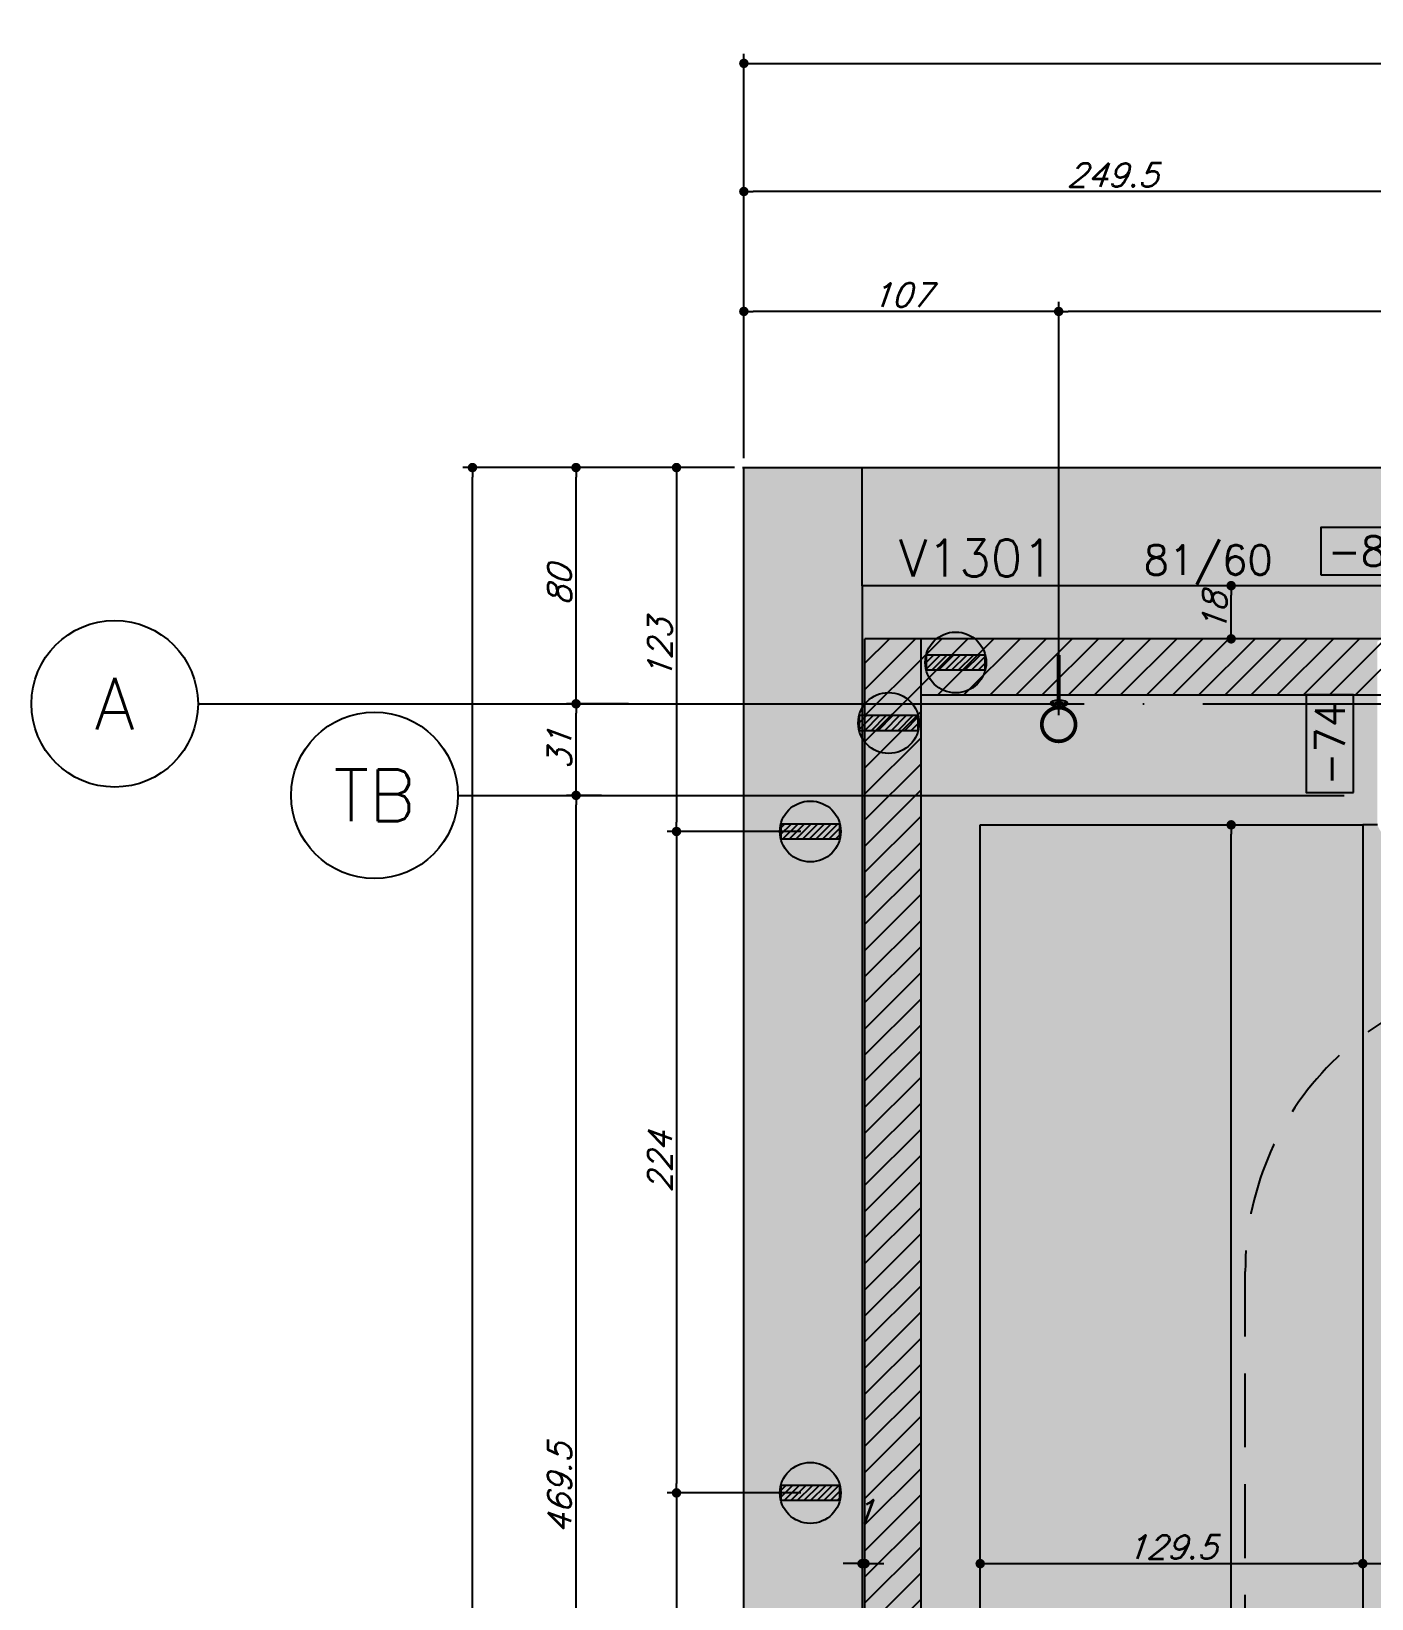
# Model space of a CAD drawing. Extents: x -5051 to 5519, y -2218 to 2282.
# Drawn here: x -3791 to -3337, y 1071 to 1602 of the extents above; entities that cross this region are included whole.
import ezdxf
from ezdxf.enums import TextEntityAlignment as Align

# ---------------------------------------------------------------- set-up
doc = ezdxf.new("R2010")
doc.units = 0
doc.header["$LTSCALE"] = 50
doc.header["$MEASUREMENT"] = 0
doc.linetypes.add('DASHED', pattern=[0.75, 0.5, -0.25])
doc.linetypes.add('EIXO', pattern=[6.8, 6, -0.4, 0, -0.4])
doc.layers.get('0').update_dxf_attribs({"linetype": 'CONTINUOUS'})
doc.layers.get('DEFPOINTS').update_dxf_attribs({"linetype": 'CONTINUOUS'})
for name, color, linetype in [('71', 6, 'CONTINUOUS'), ('F-ARM', 6, 'CONTINUOUS'), ('F-COTAS', 106, 'CONTINUOUS'), ('F-COTAS ANCORAGEM', 106, 'CONTINUOUS'), ('F-DESNIVEL-8', 11, 'CONTINUOUS'), ('F-EIXO', 12, 'EIXO'), ('F-GANCHOS', 4, 'CONTINUOUS'), ('F-LAJES', 3, 'CONTINUOUS'), ('F-TEXTO', 6, 'CONTINUOUS'), ('F-VIGAS', 3, 'CONTINUOUS'), ('F-VIGAS-DIM', 2, 'CONTINUOUS'), ('F-VIGAS-NOME', 4, 'CONTINUOUS')]:
    doc.layers.add(name, color=color, linetype=linetype)
doc.layers.add('F-DESNIVEL-6', color=7, linetype='CONTINUOUS', true_color=0xffdebd)
doc.styles.add('CP-TEXT-INCL', font='simplex.shx', dxfattribs={"oblique": 20})
doc.styles.add('MCP', font='simplex.shx')
doc.styles.add('ROMANS', font='simplex.shx')
doc.dimstyles.new('CP-COTAS-50', dxfattribs={"dimscale": 0.64, "dimtxt": 12.5, "dimasz": 5, "dimexe": 5, "dimexo": 5, "dimgap": 2.5, "dimtad": 1, "dimdec": 1, "dimdsep": 46, "dimtxsty": 'CP-TEXT-INCL', "dimblk1": 'DOT', "dimblk2": 'DOT', "dimsah": 1, "dimcen": 9, "dimclrd": 256, "dimclre": 256, "dimclrt": 256, "dimadec": 0, "dimazin": 0, "dimtfac": 1, "dimtdec": 1, "dimtmove": 2, "dimatfit": 3, "dimldrblk": 'DOT', "dimfxl": 5, "dimtolj": 1, "dimarcsym": 0})

# ---------------------------------------------------------------- blocks, each defined once
blk = doc.blocks.new('*U3')
at = {"layer": 'F-EIXO'}
blk.add_line((0, 0), (7197, 0), dxfattribs=at)
at = {"layer": 'F-EIXO', "color": 2, "linetype": 'Continuous'}
blk.add_circle((-28.2072, 0), 28.2072, dxfattribs=at)
at = {"layer": 'F-TEXTO', "style": 'ROMANS'}
blk.add_attdef('EIXO', text='', height=17.5, dxfattribs=at).set_placement((-28.2072, 0), align=Align.MIDDLE_CENTER)
blk = doc.blocks.new('*U4')
at = {"layer": 'F-EIXO'}
blk.add_line((0, 0), (7285, 0), dxfattribs=at)
at = {"layer": 'F-EIXO', "color": 2, "linetype": 'Continuous'}
blk.add_circle((-28.2072, 0), 28.2072, dxfattribs=at)
at = {"layer": 'F-TEXTO', "style": 'ROMANS'}
blk.add_attdef('EIXO', text='', height=17.5, dxfattribs=at).set_placement((-28.2072, 0), align=Align.MIDDLE_CENTER)
blk = doc.blocks.new('*U12')
at = {"layer": 'F-VIGAS-DIM', "color": 1}
blk.add_lwpolyline([(0, 0), (33, 0), (33, 16), (0, 16)], close=True, dxfattribs=at)
at = {"layer": 'F-VIGAS-DIM', "style": 'MCP'}
blk.add_attdef('DIM', text='', height=10, dxfattribs=at).set_placement((16.5, 8), align=Align.MIDDLE_CENTER)
blk = doc.blocks.new('_DOT')
at = {"color": 0, "linetype": 'ByBlock'}
blk.add_line((-0.5, 0), (-1, 0), dxfattribs=at)
at = {"color": 0, "linetype": 'ByBlock', "const_width": 0.5}
blk.add_lwpolyline([(-0.25, 0, 1), (0.25, 0, 1)], format="xyb", close=True, dxfattribs=at)
blk = doc.blocks.new('*D106')
at = {"layer": 'DEFPOINTS', "color": 0, "linetype": 'Continuous', "transparency": 16777216}
for p in [(-3384.55, 1333.5), (-3384.55, 1333.5), (-3384.55, 399)]:
    blk.add_point(p, dxfattribs=at)
at = {"layer": 'F-COTAS', "linetype": 'Continuous', "lineweight": -2, "transparency": 16777216}
blk.add_line((-3384.55, 402.2), (-3384.55, 1330.3), dxfattribs=at)
at = {"layer": 'F-COTAS', "linetype": 'Continuous', "lineweight": -2, "transparency": 16777216, "xscale": 3.2, "yscale": 3.2, "zscale": 3.2}
for p, rotation in [((-3384.55, 1333.5), 90), ((-3384.55, 399), 270)]:
    blk.add_blockref('_DOT', p, dxfattribs=dict(at, rotation=rotation))
at = {"layer": 'F-COTAS', "linetype": 'Continuous', "transparency": 16777216, "insert": (-3390.15, 866.25), "char_height": 8, "attachment_point": 5, "rotation": 90, "style": 'CP-TEXT-INCL'}
blk.add_mtext('\\A1;934.5', dxfattribs=at)
blk = doc.blocks.new('*D107')
at = {"layer": 'DEFPOINTS', "color": 0, "linetype": 'Continuous', "transparency": 16777216}
for p in [(-3384.55, 1414.5), (-3384.55, 1414.5), (-3384.55, 1396.5)]:
    blk.add_point(p, dxfattribs=at)
at = {"layer": 'F-COTAS', "linetype": 'Continuous', "lineweight": -2, "transparency": 16777216}
blk.add_line((-3384.55, 1399.7), (-3384.55, 1411.3), dxfattribs=at)
at = {"layer": 'F-COTAS', "linetype": 'Continuous', "lineweight": -2, "transparency": 16777216, "xscale": 3.2, "yscale": 3.2, "zscale": 3.2}
for p, rotation in [((-3384.55, 1414.5), 90), ((-3384.55, 1396.5), 270)]:
    blk.add_blockref('_DOT', p, dxfattribs=dict(at, rotation=rotation))
at = {"layer": 'F-COTAS', "linetype": 'Continuous', "transparency": 16777216, "insert": (-3390.15, 1405.5), "char_height": 8, "attachment_point": 5, "rotation": 90, "style": 'CP-TEXT-INCL'}
blk.add_mtext('\\A1;18', dxfattribs=at)
blk = doc.blocks.new('*D143')
at = {"layer": 'DEFPOINTS', "color": 0, "linetype": 'Continuous', "transparency": 16777216}
for p in [(-3509.5, 1083.32), (-3508.5, 1083.32), (-3508.5, 1083.32)]:
    blk.add_point(p, dxfattribs=at)
at = {"layer": 'F-COTAS', "linetype": 'Continuous', "lineweight": -2, "transparency": 16777216}
for p, q in [((-3512.7, 1083.32), (-3515.9, 1083.32)), ((-3509.5, 1083.32), (-3508.5, 1083.32)), ((-3505.3, 1083.32), (-3502.1, 1083.32))]:
    blk.add_line(p, q, dxfattribs=at)
at = {"layer": 'F-COTAS', "linetype": 'Continuous', "lineweight": -2, "transparency": 16777216, "xscale": 3.2, "yscale": 3.2, "zscale": 3.2}
blk.add_blockref('_DOT', (-3509.5, 1083.32), dxfattribs=at)
at = {"layer": 'F-COTAS', "linetype": 'Continuous', "lineweight": -2, "transparency": 16777216, "xscale": 3.2, "yscale": 3.2, "zscale": 3.2, "rotation": 180}
blk.add_blockref('_DOT', (-3508.5, 1083.32), dxfattribs=at)
at = {"layer": 'F-COTAS', "linetype": 'Continuous', "transparency": 16777216, "insert": (-3509, 1100.92), "char_height": 8, "attachment_point": 5, "style": 'CP-TEXT-INCL'}
blk.add_mtext('\\A1;1', dxfattribs=at)
blk = doc.blocks.new('*D144')
at = {"layer": 'DEFPOINTS', "color": 0, "linetype": 'Continuous', "transparency": 16777216}
for p in [(-3469.5, 1083.32), (-3340, 1083.32), (-3340, 1083.32)]:
    blk.add_point(p, dxfattribs=at)
at = {"layer": 'F-COTAS', "linetype": 'Continuous', "lineweight": -2, "transparency": 16777216}
blk.add_line((-3466.3, 1083.32), (-3343.2, 1083.32), dxfattribs=at)
at = {"layer": 'F-COTAS', "linetype": 'Continuous', "lineweight": -2, "transparency": 16777216, "xscale": 3.2, "yscale": 3.2, "zscale": 3.2, "rotation": 180}
blk.add_blockref('_DOT', (-3469.5, 1083.32), dxfattribs=at)
at = {"layer": 'F-COTAS', "linetype": 'Continuous', "lineweight": -2, "transparency": 16777216, "xscale": 3.2, "yscale": 3.2, "zscale": 3.2}
blk.add_blockref('_DOT', (-3340, 1083.32), dxfattribs=at)
at = {"layer": 'F-COTAS', "linetype": 'Continuous', "transparency": 16777216, "insert": (-3404.75, 1088.92), "char_height": 8, "attachment_point": 5, "style": 'CP-TEXT-INCL'}
blk.add_mtext('\\A1;129.5', dxfattribs=at)
blk = doc.blocks.new('*D145')
at = {"layer": 'DEFPOINTS', "color": 0, "linetype": 'Continuous', "transparency": 16777216}
for p in [(-3340, 1083.32), (-3260, 1083.32), (-3260, 1083.32)]:
    blk.add_point(p, dxfattribs=at)
at = {"layer": 'F-COTAS', "linetype": 'Continuous', "lineweight": -2, "transparency": 16777216}
blk.add_line((-3336.8, 1083.32), (-3263.2, 1083.32), dxfattribs=at)
at = {"layer": 'F-COTAS', "linetype": 'Continuous', "lineweight": -2, "transparency": 16777216, "xscale": 3.2, "yscale": 3.2, "zscale": 3.2, "rotation": 180}
blk.add_blockref('_DOT', (-3340, 1083.32), dxfattribs=at)
at = {"layer": 'F-COTAS', "linetype": 'Continuous', "lineweight": -2, "transparency": 16777216, "xscale": 3.2, "yscale": 3.2, "zscale": 3.2}
blk.add_blockref('_DOT', (-3260, 1083.32), dxfattribs=at)
at = {"layer": 'F-COTAS', "linetype": 'Continuous', "transparency": 16777216, "insert": (-3300, 1088.92), "char_height": 8, "attachment_point": 5, "style": 'CP-TEXT-INCL'}
blk.add_mtext('\\A1;80', dxfattribs=at)
blk = doc.blocks.new('PONTO ANCORAGEM_EST')
at = {"layer": 'F-ARM'}
h = blk.add_hatch(dxfattribs=at)
h.set_pattern_fill('ANSI31', color=2, scale=0.5)
h.set_pattern_definition([(45, (0, 0), (-1.122532, 1.122532), [])])
h.paths.add_polyline_path([(-1159.55, 5937.09), (-1179.55, 5937.09), (-1179.55, 5932.09), (-1159.55, 5932.09)])
at = {"layer": 'F-ARM', "color": 3, "elevation": 0}
blk.add_lwpolyline([(-1179.55, 5932.09), (-1159.55, 5932.09), (-1159.55, 5937.09), (-1179.55, 5937.09)], close=True, dxfattribs=at)
at = {"layer": 'F-ARM', "color": 3}
blk.add_circle((-1169.55, 5934.59, 0), 10.31, dxfattribs=at)
blk = doc.blocks.new('PB-ANC_VISTA')
at = {"layer": 'F-GANCHOS'}
h = blk.add_hatch(color=256, dxfattribs=at)
edge = h.paths.add_edge_path()
edge.add_ellipse((0, 0.0049), major_axis=(-0.0142, 0), ratio=0.343552, start_angle=152.7965, end_angle=253.9579, ccw=False)
edge.add_spline(control_points=[(0.0126, 0.0027), (0.0118, 0.0035), (0.0109, 0.0039), (0.0094, 0.0046), (0.0089, 0.0048), (0.0084, 0.0049)], knot_values=[3.709013, 3.709013, 3.709013, 3.709013, 3.826962, 3.826962, 3.975536, 3.975536, 3.975536, 3.975536], degree=3, periodic=0)
edge.add_spline(control_points=[(0.0084, 0.0049), (0.0083, 0.005), (0.0082, 0.005), (0.0075, 0.0052), (0.0068, 0.0054), (0.0054, 0.0056), (0.0046, 0.0057), (0.0025, 0.006), (0.001, 0.006), (-0.0019, 0.006), (-0.0033, 0.0059), (-0.006, 0.0055), (-0.0072, 0.0053), (-0.0083, 0.005), (-0.0084, 0.0049), (-0.0084, 0.0049)], knot_values=[3.975536, 3.975536, 3.975536, 3.975536, 4.020815, 4.020815, 4.214669, 4.214669, 4.408523, 4.408523, 4.746248, 4.746248, 5.083972, 5.083972, 5.421697, 5.421697, 5.450325, 5.450325, 5.450325, 5.450325], degree=3, periodic=0)
edge.add_spline(control_points=[(-0.0084, 0.0049), (-0.009, 0.0047), (-0.0094, 0.0046), (-0.0101, 0.0043), (-0.0109, 0.004), (-0.0119, 0.0031), (-0.0123, 0.0028), (-0.0125, 0.0026)], knot_values=[5.450325, 5.450325, 5.450325, 5.450325, 5.63804, 5.63804, 5.767465, 5.767465, 5.83324, 5.83324, 5.83324, 5.83324], degree=3, periodic=0)
edge.add_ellipse((0, 0.0049), major_axis=(-0.0142, 0), ratio=0.343552, start_angle=286.0421, end_angle=388.2135, ccw=False)
edge.add_arc((0, 0.0406), 0.0312, 262.7795, 270)
edge.add_arc((0, 0.0406), 0.0312, 270, 277.2205)
edge = h.paths.add_edge_path()
edge.add_spline(control_points=[(-0.0084, 0.0049), (-0.0081, 0.0048), (-0.0077, 0.0047), (-0.0062, 0.0044), (-0.0049, 0.0042), (-0.0022, 0.0039), (-0.0008, 0.0039), (0.0023, 0.0039), (0.0039, 0.004), (0.0065, 0.0044), (0.0076, 0.0047), (0.0084, 0.0049)], knot_values=[0.872578, 0.872578, 0.872578, 0.872578, 0.983497, 0.983497, 1.300773, 1.300773, 1.618048, 1.618048, 1.991026, 1.991026, 2.268927, 2.268927, 2.268927, 2.268927], degree=3, periodic=0)
edge.add_spline(control_points=[(0.0084, 0.0049), (0.0089, 0.0048), (0.0094, 0.0046), (0.0109, 0.0039), (0.0118, 0.0035), (0.0126, 0.0027)], knot_values=[3.709013, 3.709013, 3.709013, 3.709013, 3.857587, 3.857587, 3.975536, 3.975536, 3.975536, 3.975536], degree=3, periodic=0)
edge.add_ellipse((0, 0.0049), major_axis=(-0.0142, 0), ratio=0.343552, start_angle=28.2135, end_angle=152.7965, ccw=False)
edge.add_spline(control_points=[(-0.0125, 0.0026), (-0.0123, 0.0028), (-0.0119, 0.0031), (-0.0109, 0.004), (-0.0101, 0.0043), (-0.0094, 0.0046), (-0.009, 0.0047), (-0.0084, 0.0049)], knot_values=[5.450325, 5.450325, 5.450325, 5.450325, 5.5161, 5.5161, 5.645525, 5.645525, 5.83324, 5.83324, 5.83324, 5.83324], degree=3, periodic=0)
blk.add_line((0.0031, 0.0093), (-0.0031, 0.0093), dxfattribs=at)
at = {"layer": 'F-GANCHOS', "const_width": 0.00625}
blk.add_lwpolyline([(-0.0005, 0.0121, -1), (-0.0005, 0.0683, -1)], format="xyb", close=True, dxfattribs=at)
blk.add_lwpolyline([(-0.0005, -0.0757), (-0.0005, 0.0098)], dxfattribs=at)
at = {"layer": 'F-GANCHOS'}
blk.add_ellipse((0, 0.0049), major_axis=(-0.0142, 0), ratio=0.343552, dxfattribs=at)
for points, knots in [([(0.0126, 0.0027), (0.0118, 0.0035), (0.0109, 0.0039), (0.0091, 0.0047), (0.0086, 0.0049), (0.0075, 0.0052), (0.0068, 0.0054), (0.0054, 0.0056), (0.0046, 0.0057), (0.0025, 0.006), (0.001, 0.006), (-0.0019, 0.006), (-0.0033, 0.0059), (-0.006, 0.0055), (-0.0072, 0.0053), (-0.0088, 0.0048), (-0.0094, 0.0046), (-0.0101, 0.0043), (-0.0109, 0.004), (-0.0119, 0.0031), (-0.0123, 0.0028), (-0.0125, 0.0026)], [3.709013, 3.709013, 3.709013, 3.709013, 3.826962, 3.826962, 4.020815, 4.020815, 4.214669, 4.214669, 4.408523, 4.408523, 4.746248, 4.746248, 5.083972, 5.083972, 5.421697, 5.421697, 5.63804, 5.63804, 5.767465, 5.767465, 5.83324, 5.83324, 5.83324, 5.83324]), ([(-0.0084, 0.0049), (-0.0081, 0.0048), (-0.0077, 0.0047), (-0.0062, 0.0044), (-0.0049, 0.0042), (-0.0022, 0.0039), (-0.0008, 0.0039), (0.0023, 0.0039), (0.0039, 0.004), (0.0065, 0.0044), (0.0076, 0.0047), (0.0084, 0.0049)], [0.872578, 0.872578, 0.872578, 0.872578, 0.983497, 0.983497, 1.300773, 1.300773, 1.618048, 1.618048, 1.991026, 1.991026, 2.268927, 2.268927, 2.268927, 2.268927])]:
    blk.add_open_spline(points, degree=3, knots=knots, dxfattribs=at)
blk = doc.blocks.new('*U407')
at = {"layer": 'F-GANCHOS', "xscale": 203.1746031736276, "yscale": 203.1746031736276, "zscale": 203.1746031736276}
blk.add_blockref('PB-ANC_VISTA', (6.25, -3.49), dxfattribs=at)
blk = doc.blocks.new('*D458')
at = {"layer": 'DEFPOINTS', "color": 0, "linetype": 'Continuous', "transparency": 16777216}
for p in [(3299.5, 1591.38), (-3549.5, 1454.5), (3299.5, 1437)]:
    blk.add_point(p, dxfattribs=at)
at = {"layer": 'F-COTAS', "linetype": 'Continuous', "lineweight": -2, "transparency": 16777216}
for p, q in [((-3549.5, 1457.7), (-3549.5, 1594.58)), ((3299.5, 1440.2), (3299.5, 1594.58)), ((-3546.3, 1591.38), (3296.3, 1591.38))]:
    blk.add_line(p, q, dxfattribs=at)
at = {"layer": 'F-COTAS', "linetype": 'Continuous', "lineweight": -2, "transparency": 16777216, "xscale": 3.2, "yscale": 3.2, "zscale": 3.2, "rotation": 180}
blk.add_blockref('_DOT', (-3549.5, 1591.38), dxfattribs=at)
at = {"layer": 'F-COTAS', "linetype": 'Continuous', "lineweight": -2, "transparency": 16777216, "xscale": 3.2, "yscale": 3.2, "zscale": 3.2}
blk.add_blockref('_DOT', (3299.5, 1591.38), dxfattribs=at)
at = {"layer": 'F-COTAS', "linetype": 'Continuous', "transparency": 16777216, "insert": (-125, 1596.98), "char_height": 8, "attachment_point": 5, "style": 'CP-TEXT-INCL'}
blk.add_mtext('\\A1;6849', dxfattribs=at)
blk = doc.blocks.new('*D413')
at = {"layer": 'DEFPOINTS', "color": 0, "linetype": 'Continuous', "transparency": 16777216}
for p in [(-3549.5, 1547.98), (-3300, 1543.98), (-3549.5, 1454.5)]:
    blk.add_point(p, dxfattribs=at)
at = {"layer": 'F-COTAS', "linetype": 'Continuous', "lineweight": -2, "transparency": 16777216}
for p, q in [((-3549.5, 1457.7), (-3549.5, 1551.18)), ((-3300, 1547.18), (-3300, 1551.18)), ((-3303.2, 1547.98), (-3546.3, 1547.98))]:
    blk.add_line(p, q, dxfattribs=at)
at = {"layer": 'F-COTAS', "linetype": 'Continuous', "lineweight": -2, "transparency": 16777216, "xscale": 3.2, "yscale": 3.2, "zscale": 3.2, "rotation": 180}
blk.add_blockref('_DOT', (-3549.5, 1547.98), dxfattribs=at)
at = {"layer": 'F-COTAS', "linetype": 'Continuous', "lineweight": -2, "transparency": 16777216, "xscale": 3.2, "yscale": 3.2, "zscale": 3.2}
blk.add_blockref('_DOT', (-3300, 1547.98), dxfattribs=at)
at = {"layer": 'F-COTAS', "linetype": 'Continuous', "transparency": 16777216, "insert": (-3424.75, 1553.58), "char_height": 8, "attachment_point": 5, "style": 'CP-TEXT-INCL'}
blk.add_mtext('\\A1;249.5', dxfattribs=at)
blk = doc.blocks.new('*D414')
at = {"layer": 'DEFPOINTS', "color": 0, "linetype": 'Continuous', "transparency": 16777216}
for p in [(-3641.38, 1454.5), (-3549.5, 1454.5), (-3549.5, -555.5)]:
    blk.add_point(p, dxfattribs=at)
at = {"layer": 'F-COTAS', "linetype": 'Continuous', "lineweight": -2, "transparency": 16777216}
for p, q in [((-3552.7, 1454.5), (-3644.58, 1454.5)), ((-3641.38, -552.3), (-3641.38, 1451.3)), ((-3552.7, -555.5), (-3644.58, -555.5))]:
    blk.add_line(p, q, dxfattribs=at)
at = {"layer": 'F-COTAS', "linetype": 'Continuous', "lineweight": -2, "transparency": 16777216, "xscale": 3.2, "yscale": 3.2, "zscale": 3.2}
for p, rotation in [((-3641.38, 1454.5), 90), ((-3641.38, -555.5), 270)]:
    blk.add_blockref('_DOT', p, dxfattribs=dict(at, rotation=rotation))
at = {"layer": 'F-COTAS', "linetype": 'Continuous', "transparency": 16777216, "insert": (-3646.98, 449.5), "char_height": 8, "attachment_point": 5, "rotation": 90, "style": 'CP-TEXT-INCL'}
blk.add_mtext('\\A1;2010', dxfattribs=at)
blk = doc.blocks.new('*D422')
at = {"layer": 'DEFPOINTS', "color": 0, "linetype": 'Continuous', "transparency": 16777216}
for p in [(-3606.31, 1343.5), (-3594.53, 1343.5), (-3585.34, 874)]:
    blk.add_point(p, dxfattribs=at)
at = {"layer": 'F-COTAS', "linetype": 'Continuous', "lineweight": -2, "transparency": 16777216}
for p, q in [((-3597.73, 1343.5), (-3609.51, 1343.5)), ((-3606.31, 877.2), (-3606.31, 1340.3)), ((-3588.54, 874), (-3609.51, 874))]:
    blk.add_line(p, q, dxfattribs=at)
at = {"layer": 'F-COTAS', "linetype": 'Continuous', "lineweight": -2, "transparency": 16777216, "xscale": 3.2, "yscale": 3.2, "zscale": 3.2}
for p, rotation in [((-3606.31, 1343.5), 90), ((-3606.31, 874), 270)]:
    blk.add_blockref('_DOT', p, dxfattribs=dict(at, rotation=rotation))
at = {"layer": 'F-COTAS', "linetype": 'Continuous', "transparency": 16777216, "insert": (-3611.91, 1108.75), "char_height": 8, "attachment_point": 5, "rotation": 90, "style": 'CP-TEXT-INCL'}
blk.add_mtext('\\A1;469.5', dxfattribs=at)
blk = doc.blocks.new('*D423')
at = {"layer": 'DEFPOINTS', "color": 0, "linetype": 'Continuous', "transparency": 16777216}
for p in [(-3606.31, 1374.5), (-3585.34, 1374.5), (-3594.53, 1343.5)]:
    blk.add_point(p, dxfattribs=at)
at = {"layer": 'F-COTAS', "linetype": 'Continuous', "lineweight": -2, "transparency": 16777216}
for p, q in [((-3588.54, 1374.5), (-3609.51, 1374.5)), ((-3606.31, 1346.7), (-3606.31, 1371.3)), ((-3597.73, 1343.5), (-3609.51, 1343.5))]:
    blk.add_line(p, q, dxfattribs=at)
at = {"layer": 'F-COTAS', "linetype": 'Continuous', "lineweight": -2, "transparency": 16777216, "xscale": 3.2, "yscale": 3.2, "zscale": 3.2}
for p, rotation in [((-3606.31, 1374.5), 90), ((-3606.31, 1343.5), 270)]:
    blk.add_blockref('_DOT', p, dxfattribs=dict(at, rotation=rotation))
at = {"layer": 'F-COTAS', "linetype": 'Continuous', "transparency": 16777216, "insert": (-3611.91, 1359), "char_height": 8, "attachment_point": 5, "rotation": 90, "style": 'CP-TEXT-INCL'}
blk.add_mtext('\\A1;31', dxfattribs=at)
blk = doc.blocks.new('*D424')
at = {"layer": 'DEFPOINTS', "color": 0, "linetype": 'Continuous', "transparency": 16777216}
for p in [(-3606.31, 1454.5), (-3549.5, 1454.5), (-3585.34, 1374.5)]:
    blk.add_point(p, dxfattribs=at)
at = {"layer": 'F-COTAS', "linetype": 'Continuous', "lineweight": -2, "transparency": 16777216}
for p, q in [((-3552.7, 1454.5), (-3609.51, 1454.5)), ((-3606.31, 1377.7), (-3606.31, 1451.3)), ((-3588.54, 1374.5), (-3609.51, 1374.5))]:
    blk.add_line(p, q, dxfattribs=at)
at = {"layer": 'F-COTAS', "linetype": 'Continuous', "lineweight": -2, "transparency": 16777216, "xscale": 3.2, "yscale": 3.2, "zscale": 3.2}
for p, rotation in [((-3606.31, 1454.5), 90), ((-3606.31, 1374.5), 270)]:
    blk.add_blockref('_DOT', p, dxfattribs=dict(at, rotation=rotation))
at = {"layer": 'F-COTAS', "linetype": 'Continuous', "transparency": 16777216, "insert": (-3611.91, 1414.5), "char_height": 8, "attachment_point": 5, "rotation": 90, "style": 'CP-TEXT-INCL'}
blk.add_mtext('\\A1;80', dxfattribs=at)
blk = doc.blocks.new('*D525')
at = {"layer": 'DEFPOINTS', "color": 0, "linetype": 'Continuous', "transparency": 16777216}
for p in [(-3442.94, 1507.38), (-3442.94, 1367.5), (-3194.94, 1367.5)]:
    blk.add_point(p, dxfattribs=at)
at = {"layer": 'F-COTAS ANCORAGEM', "linetype": 'Continuous', "lineweight": -2, "transparency": 16777216}
for p, q in [((-3442.94, 1370.7), (-3442.94, 1510.58)), ((-3198.14, 1507.38), (-3439.74, 1507.38)), ((-3194.94, 1370.7), (-3194.94, 1510.58))]:
    blk.add_line(p, q, dxfattribs=at)
at = {"layer": 'F-COTAS ANCORAGEM', "linetype": 'Continuous', "lineweight": -2, "transparency": 16777216, "xscale": 3.2, "yscale": 3.2, "zscale": 3.2, "rotation": 180}
blk.add_blockref('_DOT', (-3442.94, 1507.38), dxfattribs=at)
at = {"layer": 'F-COTAS ANCORAGEM', "linetype": 'Continuous', "lineweight": -2, "transparency": 16777216, "xscale": 3.2, "yscale": 3.2, "zscale": 3.2}
blk.add_blockref('_DOT', (-3194.94, 1507.38), dxfattribs=at)
at = {"layer": 'F-COTAS ANCORAGEM', "linetype": 'Continuous', "transparency": 16777216, "insert": (-3318.94, 1512.98), "char_height": 8, "attachment_point": 5, "style": 'CP-TEXT-INCL'}
blk.add_mtext('\\A1;248', dxfattribs=at)
blk = doc.blocks.new('*D526')
at = {"layer": 'DEFPOINTS', "color": 0, "linetype": 'Continuous', "transparency": 16777216}
for p in [(-3549.5, 1507.38), (-3549.5, 1454.5), (-3442.94, 1367.5)]:
    blk.add_point(p, dxfattribs=at)
at = {"layer": 'F-COTAS ANCORAGEM', "linetype": 'Continuous', "lineweight": -2, "transparency": 16777216}
for p, q in [((-3549.5, 1457.7), (-3549.5, 1510.58)), ((-3446.14, 1507.38), (-3546.3, 1507.38)), ((-3442.94, 1370.7), (-3442.94, 1510.58))]:
    blk.add_line(p, q, dxfattribs=at)
at = {"layer": 'F-COTAS ANCORAGEM', "linetype": 'Continuous', "lineweight": -2, "transparency": 16777216, "xscale": 3.2, "yscale": 3.2, "zscale": 3.2, "rotation": 180}
blk.add_blockref('_DOT', (-3549.5, 1507.38), dxfattribs=at)
at = {"layer": 'F-COTAS ANCORAGEM', "linetype": 'Continuous', "lineweight": -2, "transparency": 16777216, "xscale": 3.2, "yscale": 3.2, "zscale": 3.2}
blk.add_blockref('_DOT', (-3442.94, 1507.38), dxfattribs=at)
at = {"layer": 'F-COTAS ANCORAGEM', "linetype": 'Continuous', "transparency": 16777216, "insert": (-3496.22, 1512.98), "char_height": 8, "attachment_point": 5, "style": 'CP-TEXT-INCL'}
blk.add_mtext('\\A1;107', dxfattribs=at)
blk = doc.blocks.new('*D527')
at = {"layer": 'DEFPOINTS', "color": 0, "linetype": 'Continuous', "transparency": 16777216}
for p in [(-3549.5, 1454.5), (-3572.31, 1331.27), (-3527, 1331.27)]:
    blk.add_point(p, dxfattribs=at)
at = {"layer": 'F-COTAS ANCORAGEM', "linetype": 'Continuous', "lineweight": -2, "transparency": 16777216}
for p, q in [((-3552.7, 1454.5), (-3575.51, 1454.5)), ((-3572.31, 1451.3), (-3572.31, 1334.47)), ((-3530.2, 1331.27), (-3575.51, 1331.27))]:
    blk.add_line(p, q, dxfattribs=at)
at = {"layer": 'F-COTAS ANCORAGEM', "linetype": 'Continuous', "lineweight": -2, "transparency": 16777216, "xscale": 3.2, "yscale": 3.2, "zscale": 3.2}
for p, rotation in [((-3572.31, 1454.5), 90), ((-3572.31, 1331.27), 270)]:
    blk.add_blockref('_DOT', p, dxfattribs=dict(at, rotation=rotation))
at = {"layer": 'F-COTAS ANCORAGEM', "linetype": 'Continuous', "transparency": 16777216, "insert": (-3577.91, 1392.88), "char_height": 8, "attachment_point": 5, "rotation": 90, "style": 'CP-TEXT-INCL'}
blk.add_mtext('\\A1;123', dxfattribs=at)
blk = doc.blocks.new('*D528')
at = {"layer": 'DEFPOINTS', "color": 0, "linetype": 'Continuous', "transparency": 16777216}
for p in [(-3527, 1331.27), (-3572.31, 1107.27), (-3527, 1107.27)]:
    blk.add_point(p, dxfattribs=at)
at = {"layer": 'F-COTAS ANCORAGEM', "linetype": 'Continuous', "lineweight": -2, "transparency": 16777216}
for p, q in [((-3530.2, 1331.27), (-3575.51, 1331.27)), ((-3572.31, 1328.07), (-3572.31, 1110.47)), ((-3530.2, 1107.27), (-3575.51, 1107.27))]:
    blk.add_line(p, q, dxfattribs=at)
at = {"layer": 'F-COTAS ANCORAGEM', "linetype": 'Continuous', "lineweight": -2, "transparency": 16777216, "xscale": 3.2, "yscale": 3.2, "zscale": 3.2}
for p, rotation in [((-3572.31, 1331.27), 90), ((-3572.31, 1107.27), 270)]:
    blk.add_blockref('_DOT', p, dxfattribs=dict(at, rotation=rotation))
at = {"layer": 'F-COTAS ANCORAGEM', "linetype": 'Continuous', "transparency": 16777216, "insert": (-3577.91, 1219.27), "char_height": 8, "attachment_point": 5, "rotation": 90, "style": 'CP-TEXT-INCL'}
blk.add_mtext('\\A1;224', dxfattribs=at)
blk = doc.blocks.new('*D529')
at = {"layer": 'DEFPOINTS', "color": 0, "linetype": 'Continuous', "transparency": 16777216}
for p in [(-3527, 1107.27), (-3572.31, 883.27), (-3527, 883.27)]:
    blk.add_point(p, dxfattribs=at)
at = {"layer": 'F-COTAS ANCORAGEM', "linetype": 'Continuous', "lineweight": -2, "transparency": 16777216}
for p, q in [((-3530.2, 1107.27), (-3575.51, 1107.27)), ((-3572.31, 1104.07), (-3572.31, 886.47)), ((-3530.2, 883.27), (-3575.51, 883.27))]:
    blk.add_line(p, q, dxfattribs=at)
at = {"layer": 'F-COTAS ANCORAGEM', "linetype": 'Continuous', "lineweight": -2, "transparency": 16777216, "xscale": 3.2, "yscale": 3.2, "zscale": 3.2}
for p, rotation in [((-3572.31, 1107.27), 90), ((-3572.31, 883.27), 270)]:
    blk.add_blockref('_DOT', p, dxfattribs=dict(at, rotation=rotation))
at = {"layer": 'F-COTAS ANCORAGEM', "linetype": 'Continuous', "transparency": 16777216, "insert": (-3577.91, 995.27), "char_height": 8, "attachment_point": 5, "rotation": 90, "style": 'CP-TEXT-INCL'}
blk.add_mtext('\\A1;224', dxfattribs=at)

msp = doc.modelspace()

# ---------------------------------------------------------------- hatches: boundary and pattern name
at = {"layer": '71', "linetype": 'Continuous'}
h = msp.add_hatch(dxfattribs=at)
h.set_pattern_fill('ANSI31', color=1, scale=50)
h.paths.add_polyline_path([(-3489.5, 1377.5), (-3489.5, 1396.5), (-3508.5, 1396.5), (-3508.5, -435.5), (-3489.5, -435.5), (-3489.5, -416.5)])
h = msp.add_hatch(dxfattribs=at)
h.set_pattern_fill('ANSI31', color=1, scale=50)
h.paths.add_polyline_path([(-1605.8, 1396.5), (-3489.5, 1396.5), (-3489.5, 1377.5), (-1605.8, 1377.5)])

# ---------------------------------------------------------------- linework, layer by layer
at = {"color": 4, "linetype": 'DASHED'}
msp.add_lwpolyline([(-3279.785, 1282.285), (-2661.145, 1282.285, -0.4142136), (-2561.145, 1182.285), (-2561.145, 434.215, -0.4142136), (-2661.145, 334.215), (-2958.785, 334.215, -0.4142136), (-3058.785, 434.215), (-3058.785, 472.715, 0.4142136), (-3158.785, 572.715), (-3279.785, 572.715, -0.4142136), (-3379.785, 672.715), (-3379.785, 1182.285, -0.4142136)], format="xyb", close=True, dxfattribs=at)
at = {"layer": '71', "color": 2, "linetype": 'Continuous'}
for p, q in [((-3489.5, 1396.5), (-3508.5, 1396.5)), ((-3508.5, -435.5), (-3508.5, 1396.5)), ((-3489.5, 1377.5), (-3489.5, 1396.5)), ((-1605.8, 1396.5), (-3489.5, 1396.5)), ((-3489.5, 1377.5), (-1605.8, 1377.5)), ((-3489.5, -435.5), (-3489.5, 1377.5))]:
    msp.add_line(p, q, dxfattribs=at)
at = {"layer": 'F-DESNIVEL-6', "linetype": 'Continuous'}
for points in [[(-3335.1, 1333.5), (-3340, 1333.5), (-3335.1, 1333.4)], [(-3340, 1333.5), (-3260, 1197), (-3335.1, 1333.4)], [(-3340, 1333.5), (-3340, 1197), (-3260, 1197)], [(-3260, 658), (-3260, 1197), (-3340, 1197)], [(-3260, 658), (-3340, 1197), (-3340, 658)]]:
    msp.add_solid(points, dxfattribs=at)
at = {"layer": 'F-DESNIVEL-8', "linetype": 'Continuous'}
for points in [[(-3509.5, 1454.5), (-3549.5, 1454.5), (-3509.5, -555.5)], [(-3509.5, -555.5), (-3549.5, 1454.5), (-3549.5, -555.5)], [(3262.5, 1454.5), (-3509.5, 1454.5), (-3509.5, 1414.5)], [(3262.5, 1454.5), (-3509.5, 1414.5), (3262.5, 1454.5)], [(3262.5, 1454.5), (-3509.5, 1414.5), (-3300, 1414.5)], [(-3509.5, 1454.5), (-3509.5, -555.5), (-3509.5, 1454.5)], [(-3509.5, 1454.5), (-3509.5, -555.5), (-3509.5, -515.5)], [(-3509.5, 1454.5), (-3509.5, -515.5), (-3509.5, 1454.5)], [(-3509.5, 1454.5), (-3509.5, -515.5), (-3509.5, 359)], [(-3509.5, 1454.5), (-3509.5, 359), (-3509.5, 1454.5)], [(-3509.5, 1454.5), (-3509.5, 359), (-3509.5, 1414.5)], [(-3509.5, 1454.5), (-3509.5, 1414.5), (-3509.5, 1454.5)], [(-3469.5, 359), (-3469.5, 1333.5), (-3509.5, 1414.5)], [(-3469.5, 359), (-3509.5, 1414.5), (-3509.5, 359)], [(-3300, 1414.5), (-3509.5, 1414.5), (-3469.5, 1333.5)], [(-3300, 1414.5), (-3469.5, 1333.5), (-3335.1, 1395.6)], [(-3335.1, 1333.5), (-3335.1, 1395.6), (-3469.5, 1333.5)], [(-3469.5, 1333.5), (-3469.5, 399), (-3340, 399)], [(-3469.5, 1333.5), (-3340, 399), (-3469.5, 1333.5)], [(-3469.5, 1333.5), (-3340, 399), (-3340, 658)], [(-3469.5, 1333.5), (-3340, 658), (-3469.5, 1333.5)], [(-3469.5, 1333.5), (-3340, 658), (-3340, 1197)], [(-3469.5, 1333.5), (-3340, 1197), (-3469.5, 1333.5)], [(-3469.5, 1333.5), (-3340, 1197), (-3340, 1333.5)], [(-3469.5, 1333.5), (-3340, 1333.5), (-3469.5, 1333.5)]]:
    msp.add_solid(points, dxfattribs=at)
at = {"layer": 'F-LAJES', "linetype": 'Continuous'}
for p, q in [((-3550, 1454.5), (3262.5, 1454.5)), ((-3549.5, -555.5), (-3549.5, 1454.5)), ((-3509.5, 1414.5), (-3509.5, 1454.5))]:
    msp.add_line(p, q, dxfattribs=at)
at = {"layer": 'F-VIGAS'}
for points in [[(-3509.5, 1414.5), (-3509.5, 359)], [(-3300, 1414.5), (-3509.5, 1414.5)], [(-3469.5, 399), (-3469.5, 1333.5)], [(-3469.5, 1333.5), (-3340, 1333.5)], [(-3340, 1333.5), (-3340, 1197)], [(-3335, 1333.5), (-3340, 1333.5)], [(-3340, 1197), (-3340, 658)]]:
    msp.add_lwpolyline(points, dxfattribs=at)

# ---------------------------------------------------------------- block references
at = {"layer": 'F-ARM'}
for p in [(-2308.247, -4546.095, 0), (-2330.947, -4566.595, 0), (-2357.447, -4603.325, 0), (-2357.447, -4827.325, 0)]:
    msp.add_blockref('PONTO ANCORAGEM_EST', p, dxfattribs=at)
at = {"layer": 'F-COTAS', "xscale": -1, "rotation": 180}
msp.add_blockref('*U407', (-3449.086, 1372.181), dxfattribs=at)
at = {"layer": 'F-EIXO', "linetype": 'Continuous'}
for name, p, values in [('*U4', (-3734.274, 1374.5), {'EIXO': 'A'}), ('*U3', (-3646.32, 1343.5), {'EIXO': 'TB'})]:
    msp.add_blockref(name, p, dxfattribs=at).add_auto_attribs(values)
at = {"layer": 'F-VIGAS-DIM', "linetype": 'Continuous'}
msp.add_blockref('*U12', (-3354.186, 1418.215), dxfattribs=at).add_auto_attribs({'DIM': '-89'})
at = {"layer": 'F-VIGAS-DIM', "linetype": 'Continuous', "rotation": 90}
msp.add_blockref('*U12', (-3343.125, 1344.5), dxfattribs=at).add_auto_attribs({'DIM': '-74'})

# ---------------------------------------------------------------- texts
at = {"layer": 'F-VIGAS-DIM', "linetype": 'Continuous', "style": 'MCP'}
msp.add_text('81/60', height=10, dxfattribs=at).set_placement((-3414.186, 1418.215))
at = {"layer": 'F-VIGAS-NOME', "linetype": 'Continuous', "style": 'MCP'}
msp.add_text('V1301', height=12.5, dxfattribs=at).set_placement((-3497, 1417.625))

# ---------------------------------------------------------------- dimensions: what is measured, and where the dimension line sits
at = {"layer": 'F-COTAS', "linetype": 'Continuous'}
for base, p1, p2, picture, middle in [((3299.5, 1591.376), (-3549.5, 1454.5), (3299.5, 1437), '*D458', (-125, 1596.976)), ((-3549.5, 1547.984), (-3300, 1543.984), (-3549.5, 1454.5), '*D413', (-3424.75, 1553.584))]:
    dim = msp.add_linear_dim(base=base, p1=p1, p2=p2, dimstyle='CP-COTAS-50', dxfattribs=at)
    dim.commit()
    dim.dimension.update_dxf_attribs({"geometry": picture, "text_midpoint": middle})
for base, p1, p2, angle, picture, middle in [((-3641.383, 1454.5), (-3549.5, -555.5), (-3549.5, 1454.5), 90, '*D414', (-3646.983, 449.5)), ((-3606.309, 1454.5), (-3585.336, 1374.5), (-3549.5, 1454.5), 90, '*D424', (-3611.909, 1414.5)), ((-3384.548, 1414.5), (-3384.548, 1396.5), (-3384.548, 1414.5), 270, '*D107', (-3390.148, 1405.5)), ((-3606.309, 1374.5), (-3594.528, 1343.5), (-3585.336, 1374.5), 90, '*D423', (-3611.909, 1359)), ((-3606.309, 1343.5), (-3585.336, 874), (-3594.528, 1343.5), 90, '*D422', (-3611.909, 1108.75)), ((-3384.548, 1333.5), (-3384.548, 399), (-3384.548, 1333.5), 270, '*D106', (-3390.148, 866.25)), ((-3508.5, 1083.317), (-3509.5, 1083.317), (-3508.5, 1083.317), 180, '*D143', (-3509, 1100.917)), ((-3340, 1083.317), (-3469.5, 1083.317), (-3340, 1083.317), 180, '*D144', (-3404.75, 1088.917)), ((-3260, 1083.317), (-3340, 1083.317), (-3260, 1083.317), 180, '*D145', (-3300, 1088.917))]:
    dim = msp.add_linear_dim(base=base, p1=p1, p2=p2, angle=angle, dimstyle='CP-COTAS-50', dxfattribs=at)
    dim.commit()
    dim.dimension.update_dxf_attribs({"geometry": picture, "text_midpoint": middle})
at = {"layer": 'F-COTAS ANCORAGEM', "linetype": 'Continuous'}
for base, p1, p2, picture, middle in [((-3549.5, 1507.384), (-3442.94, 1367.5), (-3549.5, 1454.5), '*D526', (-3496.22, 1512.984)), ((-3442.94, 1507.384), (-3194.94, 1367.5), (-3442.94, 1367.5), '*D525', (-3318.94, 1512.984))]:
    dim = msp.add_linear_dim(base=base, p1=p1, p2=p2, dimstyle='CP-COTAS-50', override={"dimdec": 0, "dimfxl": 7.5}, dxfattribs=at)
    dim.commit()
    dim.dimension.update_dxf_attribs({"geometry": picture, "text_midpoint": middle})
for base, p1, p2, picture, middle in [((-3572.311, 1331.27), (-3549.5, 1454.5), (-3527, 1331.27), '*D527', (-3577.911, 1392.885)), ((-3572.311, 1107.27), (-3527, 1331.27), (-3527, 1107.27), '*D528', (-3577.911, 1219.27)), ((-3572.311, 883.27), (-3527, 1107.27), (-3527, 883.27), '*D529', (-3577.911, 995.27))]:
    dim = msp.add_linear_dim(base=base, p1=p1, p2=p2, angle=90, dimstyle='CP-COTAS-50', override={"dimdec": 0, "dimfxl": 7.5}, dxfattribs=at)
    dim.commit()
    dim.dimension.update_dxf_attribs({"geometry": picture, "text_midpoint": middle})

doc.saveas('drawing.dxf')
